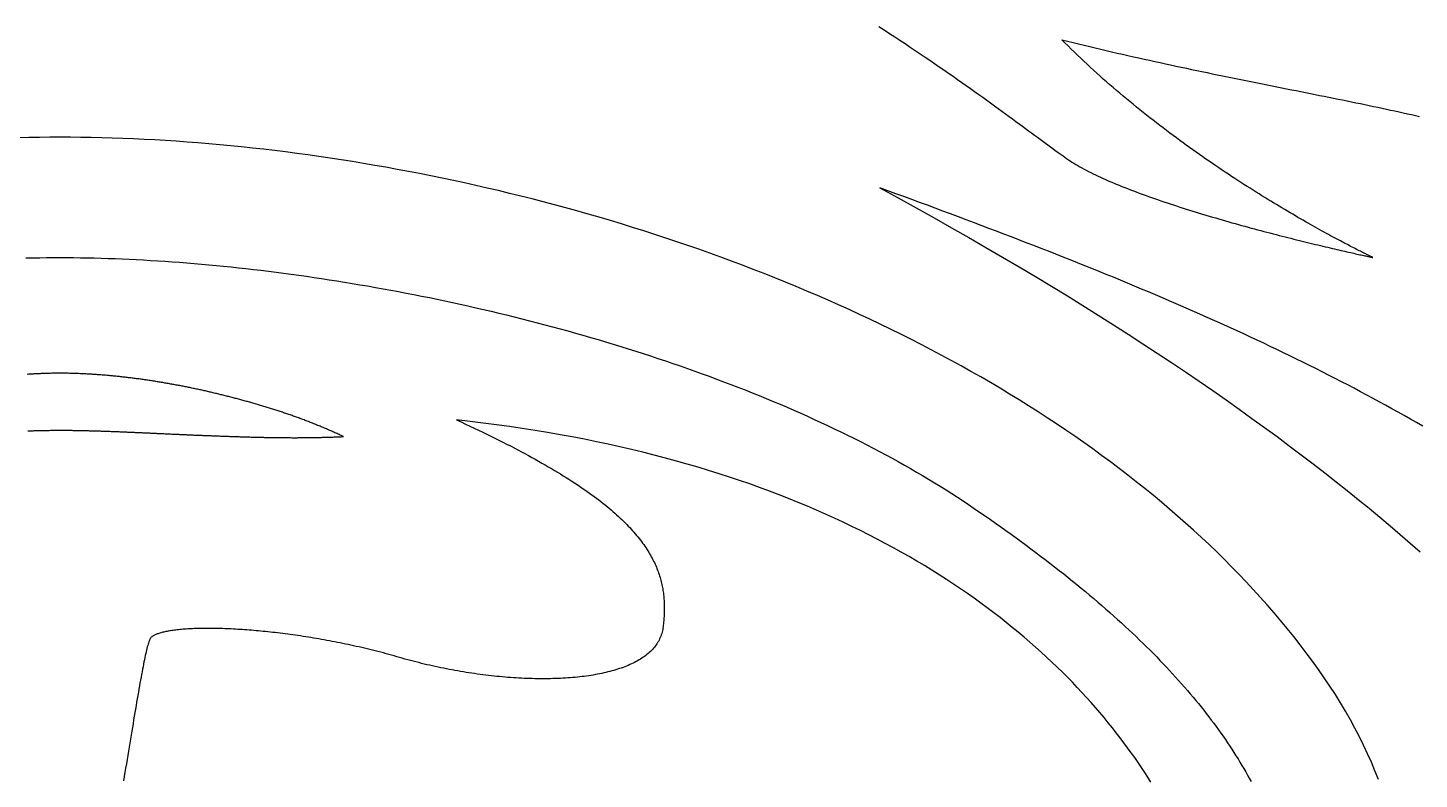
# Model space of a CAD drawing. Extents: x 5 to 105, y 2 to 136.
# Drawn here: x 54.73 to 66.78, y 60.3 to 66.81 of the extents above; entities that cross this region are included whole.
import ezdxf

# ---------------------------------------------------------------- set-up
doc = ezdxf.new("R2010")
doc.units = 0
doc.layers.get('0').update_dxf_attribs({"linetype": 'CONTINUOUS'})

msp = doc.modelspace()

# ---------------------------------------------------------------- linework, layer by layer
at = {"color": 7}
for points in [[(55.0071, 65.8609), (55.0071, 65.8609)], [(55.0071, 63.8182), (55.0071, 63.8182)]]:
    msp.add_lwpolyline(points, close=True, dxfattribs=at)
for points in [[(62.0987, 66.8193, 0), (62.1451, 66.7893, 0), (62.191, 66.7595, 0), (62.2364, 66.7298, 0), (62.2813, 66.7002, 0), (62.3257, 66.6708, 0), (62.3696, 66.6416, 0), (62.413, 66.6126, 0), (62.4558, 66.5837, 0), (62.4982, 66.5551, 0), (62.54, 66.5267, 0), (62.5813, 66.4985, 0), (62.622, 66.4705, 0), (62.6622, 66.4428, 0), (62.7018, 66.4153, 0), (62.7409, 66.3881, 0), (62.7794, 66.3612, 0), (62.8174, 66.3346, 0), (62.8547, 66.3083, 0), (62.8915, 66.2823, 0), (62.9277, 66.2566, 0), (62.9633, 66.2312, 0), (62.9983, 66.2062, 0), (63.0327, 66.1815, 0), (63.0665, 66.1572, 0), (63.0996, 66.1333, 0), (63.1321, 66.1097, 0), (63.164, 66.0866, 0), (63.1953, 66.0638, 0), (63.2259, 66.0415, 0), (63.2559, 66.0196, 0), (63.2852, 65.9981, 0), (63.3139, 65.9771, 0), (63.3418, 65.9565, 0), (63.3692, 65.9364, 0), (63.3958, 65.9168, 0), (63.4217, 65.8977, 0), (63.447, 65.879, 0), (63.4716, 65.8609, 0), (63.4954, 65.8433, 0), (63.5186, 65.8263, 0), (63.541, 65.8097, 0), (63.5627, 65.7938, 0), (63.5837, 65.7783, 0), (63.604, 65.7635, 0), (63.6235, 65.7493, 0), (63.6423, 65.7356, 0), (63.6603, 65.7225, 0), (63.6775, 65.7101, 0), (63.6941, 65.6983, 0), (63.7098, 65.6871, 0), (63.7247, 65.6766, 0)], [(66.3774, 64.8198, 0), (66.3771, 64.8199, 0), (66.3762, 64.8203, 0), (66.3748, 64.821, 0), (66.3728, 64.822, 0), (66.3702, 64.8232, 0), (66.3671, 64.8247, 0), (66.3635, 64.8264, 0), (66.3593, 64.8285, 0), (66.3545, 64.8307, 0), (66.3493, 64.8333, 0), (66.3435, 64.8361, 0), (66.3372, 64.8392, 0), (66.3304, 64.8425, 0), (66.3231, 64.8461, 0), (66.3152, 64.85, 0), (66.3069, 64.8541, 0), (66.2981, 64.8585, 0), (66.2889, 64.8631, 0), (66.2791, 64.868, 0), (66.2689, 64.8731, 0), (66.2582, 64.8785, 0), (66.247, 64.8842, 0), (66.2354, 64.8901, 0), (66.2234, 64.8963, 0), (66.2109, 64.9027, 0), (66.198, 64.9093, 0), (66.1846, 64.9162, 0), (66.1708, 64.9234, 0), (66.1566, 64.9308, 0), (66.142, 64.9384, 0), (66.127, 64.9463, 0), (66.1116, 64.9545, 0), (66.0958, 64.9628, 0), (66.0796, 64.9715, 0), (66.063, 64.9803, 0), (66.0461, 64.9894, 0), (66.0287, 64.9988, 0), (66.011, 65.0083, 0), (65.993, 65.0182, 0), (65.9746, 65.0282, 0), (65.9558, 65.0385, 0), (65.9367, 65.049, 0), (65.9173, 65.0598, 0), (65.8975, 65.0708, 0), (65.8775, 65.082, 0), (65.8571, 65.0935, 0), (65.8363, 65.1052, 0), (65.8153, 65.1171, 0), (65.794, 65.1292, 0), (65.7724, 65.1416, 0), (65.7505, 65.1542, 0), (65.7283, 65.167, 0), (65.7058, 65.1801, 0), (65.6831, 65.1934, 0), (65.6601, 65.2069, 0), (65.6368, 65.2206, 0), (65.6133, 65.2345, 0), (65.5895, 65.2487, 0), (65.5655, 65.2631, 0), (65.5412, 65.2777, 0), (65.5168, 65.2925, 0), (65.4921, 65.3075, 0), (65.4671, 65.3228, 0), (65.442, 65.3382, 0), (65.4166, 65.3539, 0), (65.3911, 65.3698, 0), (65.3654, 65.3859, 0), (65.3394, 65.4022, 0), (65.3133, 65.4187, 0), (65.287, 65.4354, 0), (65.2606, 65.4524, 0), (65.2339, 65.4695, 0), (65.2071, 65.4869, 0), (65.1802, 65.5044, 0), (65.1531, 65.5222, 0), (65.1258, 65.5402, 0), (65.0985, 65.5583, 0), (65.071, 65.5767, 0), (65.0433, 65.5953, 0), (65.0156, 65.6141, 0), (64.9877, 65.633, 0), (64.9597, 65.6522, 0), (64.9316, 65.6716, 0), (64.9035, 65.6911, 0), (64.8752, 65.7109, 0), (64.8468, 65.7308, 0), (64.8184, 65.751, 0), (64.7899, 65.7713, 0), (64.7613, 65.7918, 0), (64.7327, 65.8126, 0), (64.704, 65.8335, 0), (64.6753, 65.8546, 0), (64.6465, 65.8759, 0), (64.6177, 65.8973, 0), (64.5888, 65.919, 0), (64.56, 65.9408, 0), (64.5311, 65.9629, 0), (64.5022, 65.9851, 0), (64.4732, 66.0075, 0), (64.4443, 66.03, 0), (64.4154, 66.0528, 0), (64.3865, 66.0757, 0), (64.3576, 66.0988, 0), (64.3287, 66.1221, 0), (64.2999, 66.1456, 0), (64.271, 66.1693, 0), (64.2423, 66.1931, 0), (64.2135, 66.2171, 0), (64.1848, 66.2412, 0), (64.1562, 66.2656, 0), (64.1276, 66.2901, 0), (64.0991, 66.3148, 0), (64.0707, 66.3396, 0), (64.0424, 66.3646, 0), (64.0141, 66.3898, 0), (63.9859, 66.4152, 0), (63.9578, 66.4407, 0), (63.9299, 66.4664, 0), (63.902, 66.4922, 0), (63.8742, 66.5182, 0), (63.8466, 66.5444, 0), (63.8191, 66.5707, 0), (63.7917, 66.5972, 0), (63.7645, 66.6239, 0), (63.7374, 66.6507, 0), (63.7104, 66.6777, 0), (63.6836, 66.7048, 0)], [(63.6836, 66.7048, 0), (63.732, 66.6927, 0), (63.7803, 66.6808, 0), (63.8285, 66.6689, 0), (63.8765, 66.6573, 0), (63.9244, 66.6457, 0), (63.9722, 66.6343, 0), (64.0198, 66.623, 0), (64.0673, 66.6118, 0), (64.1146, 66.6008, 0), (64.1618, 66.5898, 0), (64.2089, 66.579, 0), (64.2558, 66.5683, 0), (64.3026, 66.5577, 0), (64.3492, 66.5472, 0), (64.3957, 66.5368, 0), (64.442, 66.5265, 0), (64.4882, 66.5164, 0), (64.5343, 66.5063, 0), (64.5801, 66.4963, 0), (64.6258, 66.4864, 0), (64.6714, 66.4766, 0), (64.7168, 66.4669, 0), (64.762, 66.4573, 0), (64.8071, 66.4478, 0), (64.852, 66.4384, 0), (64.8967, 66.429, 0), (64.9413, 66.4197, 0), (64.9857, 66.4105, 0), (65.0299, 66.4014, 0), (65.074, 66.3923, 0), (65.1179, 66.3834, 0), (65.1616, 66.3744, 0), (65.2051, 66.3656, 0), (65.2484, 66.3568, 0), (65.2916, 66.3481, 0), (65.3346, 66.3394, 0), (65.3774, 66.3308, 0), (65.42, 66.3223, 0), (65.4624, 66.3138, 0), (65.5046, 66.3053, 0), (65.5467, 66.2969, 0), (65.5885, 66.2886, 0), (65.6302, 66.2803, 0), (65.6717, 66.272, 0), (65.7129, 66.2638, 0), (65.754, 66.2556, 0), (65.7949, 66.2475, 0), (65.8355, 66.2393, 0), (65.876, 66.2312, 0), (65.9162, 66.2232, 0), (65.9563, 66.2152, 0), (65.9961, 66.2071, 0), (66.0358, 66.1992, 0), (66.0752, 66.1912, 0), (66.1144, 66.1832, 0), (66.1534, 66.1753, 0), (66.1921, 66.1674, 0), (66.2307, 66.1595, 0), (66.269, 66.1516, 0), (66.3071, 66.1437, 0), (66.345, 66.1358, 0), (66.3827, 66.1279, 0), (66.4201, 66.12, 0), (66.4574, 66.1121, 0), (66.4943, 66.1042, 0), (66.5311, 66.0963, 0), (66.5676, 66.0884, 0), (66.6039, 66.0804, 0), (66.6399, 66.0725, 0), (66.6757, 66.0645, 0), (66.7113, 66.0566, 0), (66.7466, 66.0486, 0), (66.7817, 66.0405, 0)], [(55.0071, 65.8609, 0), (54.9175, 65.8606, 0), (54.8275, 65.8598, 0), (54.7371, 65.8583, 0), (54.6463, 65.8563, 0)], [(65.9057, 61.2547, 0), (65.8537, 61.3263, 0), (65.8007, 61.3974, 0), (65.7467, 61.4679, 0), (65.6917, 61.5379, 0), (65.6357, 61.6073, 0), (65.5787, 61.6761, 0), (65.5208, 61.7444, 0), (65.462, 61.8122, 0), (65.4022, 61.8794, 0), (65.3415, 61.946, 0), (65.2798, 62.0121, 0), (65.2173, 62.0777, 0), (65.1539, 62.1427, 0), (65.0896, 62.2071, 0), (65.0245, 62.271, 0), (64.9585, 62.3343, 0), (64.8916, 62.3971, 0), (64.824, 62.4593, 0), (64.7555, 62.5209, 0), (64.6862, 62.5821, 0), (64.6161, 62.6426, 0), (64.5452, 62.7026, 0), (64.4735, 62.762, 0), (64.4011, 62.8209, 0), (64.3279, 62.8792, 0), (64.254, 62.937, 0), (64.1794, 62.9942, 0), (64.1041, 63.0509, 0), (64.028, 63.107, 0), (63.9513, 63.1625, 0), (63.8738, 63.2175, 0), (63.7957, 63.2719, 0), (63.717, 63.3258, 0), (63.6376, 63.3791, 0), (63.5575, 63.4318, 0), (63.4768, 63.484, 0), (63.3956, 63.5356, 0), (63.3137, 63.5867, 0), (63.2312, 63.6372, 0), (63.1482, 63.6872, 0), (63.0645, 63.7366, 0), (62.9804, 63.7854, 0), (62.8956, 63.8336, 0), (62.8104, 63.8813, 0), (62.7246, 63.9285, 0), (62.6383, 63.9751, 0), (62.5516, 64.0211, 0), (62.4643, 64.0665, 0), (62.3765, 64.1114, 0), (62.2883, 64.1558, 0), (62.1997, 64.1995, 0), (62.1106, 64.2428, 0), (62.021, 64.2854, 0), (61.9311, 64.3275, 0), (61.8407, 64.369, 0), (61.75, 64.4099, 0), (61.6588, 64.4503, 0), (61.5673, 64.4902, 0), (61.4755, 64.5294, 0), (61.3832, 64.5681, 0), (61.2907, 64.6062, 0), (61.1978, 64.6438, 0), (61.1046, 64.6808, 0), (61.0111, 64.7172, 0), (60.9173, 64.7531, 0), (60.8232, 64.7884, 0), (60.7289, 64.8231, 0), (60.6342, 64.8573, 0), (60.5394, 64.8909, 0), (60.4443, 64.9239, 0), (60.349, 64.9564, 0), (60.2535, 64.9883, 0), (60.1577, 65.0196, 0), (60.0618, 65.0504, 0), (59.9657, 65.0806, 0), (59.8695, 65.1102, 0), (59.773, 65.1392, 0), (59.6765, 65.1677, 0), (59.5798, 65.1956, 0), (59.483, 65.223, 0), (59.386, 65.2497, 0), (59.289, 65.2759, 0), (59.1919, 65.3016, 0), (59.0947, 65.3266, 0), (58.9975, 65.3511, 0), (58.9002, 65.375, 0), (58.8028, 65.3984, 0), (58.7055, 65.4212, 0), (58.6081, 65.4434, 0), (58.5107, 65.465, 0), (58.4133, 65.4861, 0), (58.3159, 65.5066, 0), (58.2186, 65.5265, 0), (58.1213, 65.5458, 0), (58.024, 65.5646, 0), (57.9268, 65.5828, 0), (57.8297, 65.6004, 0), (57.7327, 65.6174, 0), (57.6357, 65.6339, 0), (57.5389, 65.6498, 0), (57.4422, 65.6651, 0), (57.3456, 65.6799, 0), (57.2492, 65.694, 0), (57.1529, 65.7076, 0), (57.0568, 65.7207, 0), (56.9608, 65.7331, 0), (56.8651, 65.745, 0), (56.7695, 65.7563, 0), (56.6742, 65.767, 0), (56.579, 65.7771, 0), (56.4841, 65.7867, 0), (56.3895, 65.7957, 0), (56.2951, 65.8041, 0), (56.201, 65.8119, 0), (56.1072, 65.8191, 0), (56.0136, 65.8258, 0), (55.9204, 65.8319, 0), (55.8274, 65.8374, 0), (55.7348, 65.8423, 0), (55.6426, 65.8467, 0), (55.5506, 65.8505, 0), (55.4591, 65.8537, 0), (55.3679, 65.8563, 0), (55.2771, 65.8583, 0), (55.1867, 65.8598, 0), (55.0967, 65.8606, 0), (55.0071, 65.8609, 0)], [(63.7248, 65.6766, 0), (63.7396, 65.6664, 0), (63.7549, 65.6562, 0), (63.7708, 65.646, 0), (63.7872, 65.6358, 0), (63.804, 65.6256, 0), (63.8213, 65.6155, 0), (63.8391, 65.6053, 0), (63.8574, 65.5952, 0), (63.8761, 65.585, 0), (63.8952, 65.5749, 0), (63.9147, 65.5648, 0), (63.9347, 65.5547, 0), (63.9551, 65.5446, 0), (63.9759, 65.5346, 0), (63.997, 65.5245, 0), (64.0186, 65.5145, 0), (64.0405, 65.5045, 0), (64.0627, 65.4946, 0), (64.0853, 65.4846, 0), (64.1083, 65.4747, 0), (64.1315, 65.4648, 0), (64.1551, 65.4549, 0), (64.179, 65.4451, 0), (64.2032, 65.4353, 0), (64.2277, 65.4255, 0), (64.2524, 65.4158, 0), (64.2774, 65.4061, 0), (64.3027, 65.3964, 0), (64.3282, 65.3868, 0), (64.3539, 65.3772, 0), (64.3799, 65.3676, 0), (64.406, 65.3581, 0), (64.4324, 65.3487, 0), (64.459, 65.3392, 0), (64.4858, 65.3299, 0), (64.5127, 65.3205, 0), (64.5398, 65.3112, 0), (64.567, 65.302, 0), (64.5944, 65.2928, 0), (64.622, 65.2836, 0), (64.6496, 65.2745, 0), (64.6774, 65.2655, 0), (64.7052, 65.2565, 0), (64.7332, 65.2476, 0), (64.7612, 65.2387, 0), (64.7893, 65.2299, 0), (64.8175, 65.2211, 0), (64.8457, 65.2124, 0), (64.874, 65.2038, 0), (64.9023, 65.1952, 0), (64.9306, 65.1867, 0), (64.959, 65.1783, 0), (64.9873, 65.1699, 0), (65.0156, 65.1616, 0), (65.0439, 65.1533, 0), (65.0722, 65.1452, 0), (65.1005, 65.1371, 0), (65.1287, 65.129, 0), (65.1568, 65.1211, 0), (65.1849, 65.1132, 0), (65.2128, 65.1054, 0), (65.2407, 65.0977, 0), (65.2685, 65.09, 0), (65.2962, 65.0825, 0), (65.3238, 65.075, 0), (65.3512, 65.0676, 0), (65.3785, 65.0602, 0), (65.4057, 65.053, 0), (65.4327, 65.0459, 0), (65.4595, 65.0388, 0), (65.4861, 65.0318, 0), (65.5126, 65.0249, 0), (65.5388, 65.0181, 0), (65.5648, 65.0114, 0), (65.5906, 65.0048, 0), (65.6162, 64.9983, 0), (65.6416, 64.9919, 0), (65.6667, 64.9856, 0), (65.6915, 64.9793, 0), (65.716, 64.9732, 0), (65.7403, 64.9672, 0), (65.7643, 64.9612, 0), (65.788, 64.9554, 0), (65.8113, 64.9497, 0), (65.8344, 64.9441, 0), (65.8571, 64.9386, 0), (65.8795, 64.9332, 0), (65.9015, 64.9279, 0), (65.9231, 64.9227, 0), (65.9444, 64.9177, 0), (65.9653, 64.9127, 0), (65.9858, 64.9079, 0), (66.0059, 64.9031, 0), (66.0256, 64.8985, 0), (66.0449, 64.894, 0), (66.0637, 64.8897, 0), (66.0821, 64.8854, 0), (66.1001, 64.8813, 0), (66.1175, 64.8773, 0), (66.1345, 64.8734, 0), (66.151, 64.8696, 0), (66.1671, 64.866, 0), (66.1826, 64.8625, 0), (66.1976, 64.8591, 0), (66.2121, 64.8559, 0), (66.226, 64.8528, 0), (66.2394, 64.8498, 0), (66.2522, 64.8469, 0), (66.2645, 64.8442, 0), (66.2762, 64.8416, 0), (66.2873, 64.8392, 0), (66.2979, 64.8369, 0), (66.3078, 64.8347, 0), (66.3171, 64.8327, 0), (66.3257, 64.8308, 0), (66.3338, 64.8291, 0), (66.3412, 64.8275, 0), (66.3479, 64.8261, 0), (66.354, 64.8248, 0), (66.3594, 64.8236, 0), (66.3641, 64.8226, 0), (66.3681, 64.8218, 0), (66.3714, 64.8211, 0), (66.374, 64.8205, 0), (66.3759, 64.8201, 0), (66.377, 64.8199, 0), (66.3774, 64.8198, 0)], [(66.8097, 63.3594, 0), (66.7562, 63.3901, 0), (66.7027, 63.4206, 0), (66.649, 63.4509, 0), (66.5952, 63.4811, 0), (66.5412, 63.5111, 0), (66.4871, 63.5408, 0), (66.4329, 63.5705, 0), (66.3786, 63.5999, 0), (66.3241, 63.6292, 0), (66.2694, 63.6583, 0), (66.2147, 63.6873, 0), (66.1597, 63.7161, 0), (66.1047, 63.7447, 0), (66.0494, 63.7732, 0), (65.9941, 63.8015, 0), (65.9385, 63.8297, 0), (65.8828, 63.8577, 0), (65.827, 63.8856, 0), (65.771, 63.9134, 0), (65.7148, 63.9411, 0), (65.6585, 63.9686, 0), (65.602, 63.9959, 0), (65.5453, 64.0232, 0), (65.4885, 64.0503, 0), (65.4315, 64.0773, 0), (65.3743, 64.1042, 0), (65.3169, 64.131, 0), (65.2594, 64.1577, 0), (65.2017, 64.1843, 0), (65.1438, 64.2107, 0), (65.0857, 64.2371, 0), (65.0274, 64.2634, 0), (64.9689, 64.2896, 0), (64.9103, 64.3156, 0), (64.8514, 64.3416, 0), (64.7924, 64.3676, 0), (64.7331, 64.3934, 0), (64.6737, 64.4192, 0), (64.614, 64.4449, 0), (64.5542, 64.4705, 0), (64.4941, 64.496, 0), (64.4338, 64.5215, 0), (64.3734, 64.5469, 0), (64.3127, 64.5723, 0), (64.2518, 64.5976, 0), (64.1906, 64.6229, 0), (64.1293, 64.6481, 0), (64.0677, 64.6732, 0), (64.006, 64.6983, 0), (63.944, 64.7234, 0), (63.8817, 64.7485, 0), (63.8192, 64.7735, 0), (63.7566, 64.7984, 0), (63.6936, 64.8234, 0), (63.6305, 64.8483, 0), (63.5671, 64.8732, 0), (63.5034, 64.8981, 0), (63.4395, 64.923, 0), (63.3754, 64.9478, 0), (63.311, 64.9727, 0), (63.2464, 64.9975, 0), (63.1815, 65.0224, 0), (63.1164, 65.0472, 0), (63.051, 65.0721, 0), (62.9854, 65.0969, 0), (62.9195, 65.1218, 0), (62.8533, 65.1467, 0), (62.7869, 65.1716, 0), (62.7202, 65.1965, 0), (62.6533, 65.2214, 0), (62.5861, 65.2464, 0), (62.5186, 65.2714, 0), (62.4508, 65.2964, 0), (62.3828, 65.3215, 0), (62.3145, 65.3466, 0), (62.2459, 65.3717, 0), (62.177, 65.3969, 0), (62.1078, 65.4221, 0)], [(62.1078, 65.4221, 0), (62.2662, 65.3357, 0), (62.4224, 65.2495, 0), (62.5764, 65.1635, 0), (62.7282, 65.0779, 0), (62.8778, 64.9926, 0), (63.0253, 64.9075, 0), (63.1707, 64.8228, 0), (63.3139, 64.7383, 0), (63.455, 64.6541, 0), (63.5941, 64.5703, 0), (63.731, 64.4867, 0), (63.8659, 64.4034, 0), (63.9988, 64.3204, 0), (64.1296, 64.2377, 0), (64.2585, 64.1553, 0), (64.3853, 64.0732, 0), (64.5102, 63.9914, 0), (64.633, 63.91, 0), (64.754, 63.8288, 0), (64.873, 63.7479, 0), (64.99, 63.6673, 0), (65.1052, 63.5871, 0), (65.2185, 63.5071, 0), (65.3299, 63.4275, 0), (65.4394, 63.3482, 0), (65.5471, 63.2692, 0), (65.653, 63.1905, 0), (65.7571, 63.1121, 0), (65.8593, 63.034, 0), (65.9598, 62.9563, 0), (66.0585, 62.8789, 0), (66.1555, 62.8018, 0), (66.2507, 62.725, 0), (66.3442, 62.6485, 0), (66.436, 62.5724, 0), (66.5261, 62.4966, 0), (66.6145, 62.4211, 0), (66.7012, 62.346, 0), (66.7864, 62.2712, 0)], [(54.7117, 64.8154, 0), (54.7714, 64.8167, 0), (54.8309, 64.8177, 0), (54.89, 64.8184, 0), (54.9488, 64.8188, 0), (55.0072, 64.819, 0)], [(55.0072, 64.819, 0), (55.0657, 64.8188, 0), (55.1245, 64.8184, 0), (55.1836, 64.8177, 0), (55.243, 64.8167, 0), (55.3027, 64.8154, 0), (55.3628, 64.8139, 0), (55.4231, 64.812, 0), (55.4838, 64.8099, 0), (55.5447, 64.8075, 0), (55.6059, 64.8048, 0), (55.6673, 64.8018, 0), (55.729, 64.7986, 0), (55.791, 64.795, 0), (55.8533, 64.7912, 0), (55.9157, 64.7871, 0), (55.9785, 64.7828, 0), (56.0414, 64.7781, 0), (56.1046, 64.7732, 0), (56.168, 64.768, 0), (56.2316, 64.7625, 0), (56.2954, 64.7568, 0), (56.3594, 64.7507, 0), (56.4236, 64.7444, 0), (56.488, 64.7379, 0), (56.5525, 64.731, 0), (56.6172, 64.7239, 0), (56.6821, 64.7165, 0), (56.7472, 64.7088, 0), (56.8124, 64.7009, 0), (56.8778, 64.6926, 0), (56.9433, 64.6842, 0), (57.0089, 64.6754, 0), (57.0746, 64.6664, 0), (57.1405, 64.6571, 0), (57.2065, 64.6475, 0), (57.2726, 64.6377, 0), (57.3388, 64.6276, 0), (57.405, 64.6172, 0), (57.4714, 64.6066, 0), (57.5379, 64.5957, 0), (57.6044, 64.5845, 0), (57.671, 64.5731, 0), (57.7376, 64.5614, 0), (57.8043, 64.5494, 0), (57.8711, 64.5372, 0), (57.9378, 64.5247, 0), (58.0047, 64.5119, 0), (58.0715, 64.4989, 0), (58.1384, 64.4856, 0), (58.2053, 64.4721, 0), (58.2722, 64.4582, 0), (58.339, 64.4442, 0), (58.4059, 64.4299, 0), (58.4728, 64.4153, 0), (58.5397, 64.4004, 0), (58.6065, 64.3853, 0), (58.6733, 64.3699, 0), (58.74, 64.3543, 0), (58.8068, 64.3384, 0), (58.8734, 64.3223, 0), (58.94, 64.3059, 0), (59.0065, 64.2892, 0), (59.073, 64.2723, 0), (59.1394, 64.2552, 0), (59.2057, 64.2378, 0), (59.2719, 64.2201, 0), (59.338, 64.2022, 0), (59.404, 64.184, 0), (59.4699, 64.1656, 0), (59.5357, 64.1469, 0), (59.6014, 64.1279, 0), (59.6669, 64.1087, 0), (59.7323, 64.0893, 0), (59.7975, 64.0696, 0), (59.8626, 64.0497, 0), (59.9275, 64.0295, 0), (59.9923, 64.0091, 0), (60.0569, 63.9884, 0), (60.1213, 63.9674, 0), (60.1856, 63.9463, 0), (60.2496, 63.9248, 0), (60.3135, 63.9031, 0), (60.3771, 63.8812, 0), (60.4405, 63.8591, 0), (60.5038, 63.8367, 0), (60.5668, 63.814, 0), (60.6295, 63.7911, 0), (60.6921, 63.7679, 0), (60.7543, 63.7446, 0), (60.8164, 63.7209, 0), (60.8782, 63.6971, 0), (60.9397, 63.6729, 0), (61.0009, 63.6486, 0), (61.0619, 63.624, 0), (61.1226, 63.5992, 0), (61.183, 63.5741, 0), (61.2431, 63.5488, 0), (61.3029, 63.5232, 0), (61.3624, 63.4974, 0), (61.4216, 63.4714, 0), (61.4805, 63.4451, 0), (61.539, 63.4186, 0), (61.5972, 63.3919, 0), (61.655, 63.3649, 0), (61.7125, 63.3377, 0), (61.7697, 63.3102, 0), (61.8265, 63.2826, 0), (61.8829, 63.2546, 0), (61.939, 63.2265, 0), (61.9946, 63.1981, 0), (62.0499, 63.1695, 0), (62.1048, 63.1406, 0), (62.1593, 63.1116, 0), (62.2133, 63.0822, 0), (62.267, 63.0527, 0), (62.3202, 63.0229, 0), (62.373, 62.9929, 0), (62.4254, 62.9627, 0), (62.4774, 62.9322, 0), (62.5289, 62.9016, 0), (62.5799, 62.8706, 0), (62.6305, 62.8395, 0), (62.6806, 62.8081, 0), (62.7302, 62.7765, 0), (62.7794, 62.7447, 0), (62.828, 62.7127, 0), (62.8762, 62.6804, 0)], [(55.0071, 63.8182, 0), (54.9969, 63.8181, 0), (54.9867, 63.818, 0), (54.9764, 63.8179, 0), (54.9663, 63.8177, 0), (54.9561, 63.8176, 0), (54.9459, 63.8174, 0), (54.9357, 63.8172, 0), (54.9255, 63.8169, 0), (54.9154, 63.8167, 0), (54.9052, 63.8164, 0), (54.895, 63.8161, 0), (54.8849, 63.8158, 0), (54.8747, 63.8155, 0), (54.8646, 63.8152, 0), (54.8545, 63.8148, 0), (54.8443, 63.8144, 0), (54.8342, 63.814, 0), (54.8241, 63.8136, 0), (54.814, 63.8131, 0), (54.8039, 63.8126, 0), (54.7938, 63.8121, 0), (54.7837, 63.8116, 0), (54.7736, 63.8111, 0), (54.7635, 63.8106, 0), (54.7534, 63.81, 0), (54.7433, 63.8094, 0), (54.7333, 63.8088, 0), (54.7232, 63.8082, 0)], [(56.2656, 63.6644, 0), (56.2559, 63.6666, 0), (56.2462, 63.6687, 0), (56.2366, 63.6708, 0), (56.2269, 63.6729, 0), (56.2172, 63.6749, 0), (56.2075, 63.677, 0), (56.1978, 63.6791, 0), (56.1881, 63.6811, 0), (56.1785, 63.6831, 0), (56.1688, 63.6851, 0), (56.1591, 63.6871, 0), (56.1494, 63.6891, 0), (56.1397, 63.6911, 0), (56.13, 63.6931, 0), (56.1202, 63.6951, 0), (56.1105, 63.697, 0), (56.1008, 63.6989, 0), (56.0911, 63.7009, 0), (56.0814, 63.7028, 0), (56.0717, 63.7047, 0), (56.0619, 63.7065, 0), (56.0522, 63.7084, 0), (56.0425, 63.7103, 0), (56.0327, 63.7121, 0), (56.023, 63.7139, 0), (56.0132, 63.7158, 0), (56.0035, 63.7176, 0), (55.9937, 63.7194, 0), (55.984, 63.7211, 0), (55.9742, 63.7229, 0), (55.9644, 63.7247, 0), (55.9547, 63.7264, 0), (55.9449, 63.7281, 0), (55.9351, 63.7298, 0), (55.9254, 63.7315, 0), (55.9156, 63.7332, 0), (55.9058, 63.7349, 0), (55.896, 63.7366, 0), (55.8862, 63.7382, 0), (55.8764, 63.7398, 0), (55.8666, 63.7414, 0), (55.8568, 63.743, 0), (55.847, 63.7446, 0), (55.8372, 63.7462, 0), (55.8274, 63.7478, 0), (55.8176, 63.7493, 0), (55.8077, 63.7508, 0), (55.7979, 63.7523, 0), (55.7881, 63.7538, 0), (55.7782, 63.7553, 0), (55.7684, 63.7568, 0), (55.7586, 63.7582, 0), (55.7487, 63.7597, 0), (55.7389, 63.7611, 0), (55.729, 63.7625, 0), (55.7191, 63.7639, 0), (55.7093, 63.7653, 0), (55.6994, 63.7666, 0), (55.6895, 63.768, 0), (55.6797, 63.7693, 0), (55.6698, 63.7706, 0), (55.6599, 63.7719, 0), (55.65, 63.7732, 0), (55.6401, 63.7745, 0), (55.6302, 63.7757, 0), (55.6203, 63.7769, 0), (55.6104, 63.7782, 0), (55.6005, 63.7794, 0), (55.5906, 63.7805, 0), (55.5807, 63.7817, 0), (55.5707, 63.7829, 0), (55.5608, 63.784, 0), (55.5509, 63.7851, 0), (55.5409, 63.7862, 0), (55.531, 63.7873, 0), (55.5211, 63.7884, 0), (55.5111, 63.7894, 0), (55.5011, 63.7904, 0), (55.4912, 63.7914, 0), (55.4812, 63.7924, 0), (55.4712, 63.7934, 0), (55.4613, 63.7944, 0), (55.4513, 63.7953, 0), (55.4413, 63.7963, 0), (55.4313, 63.7972, 0), (55.4213, 63.7981, 0), (55.4113, 63.7989, 0), (55.4013, 63.7998, 0), (55.3913, 63.8006, 0), (55.3813, 63.8014, 0), (55.3713, 63.8022, 0), (55.3612, 63.803, 0), (55.3512, 63.8038, 0), (55.3412, 63.8045, 0), (55.3311, 63.8052, 0), (55.3211, 63.806, 0), (55.3111, 63.8066, 0), (55.301, 63.8073, 0), (55.2909, 63.808, 0), (55.2809, 63.8086, 0), (55.2708, 63.8092, 0), (55.2607, 63.8098, 0), (55.2506, 63.8104, 0), (55.2406, 63.8109, 0), (55.2305, 63.8115, 0), (55.2204, 63.812, 0), (55.2103, 63.8125, 0), (55.2002, 63.813, 0), (55.1901, 63.8134, 0), (55.1799, 63.8139, 0), (55.1698, 63.8143, 0), (55.1597, 63.8147, 0), (55.1495, 63.815, 0), (55.1394, 63.8154, 0), (55.1293, 63.8157, 0), (55.1191, 63.8161, 0), (55.109, 63.8164, 0), (55.0988, 63.8166, 0), (55.0886, 63.8169, 0), (55.0784, 63.8171, 0), (55.0683, 63.8173, 0), (55.0581, 63.8175, 0), (55.0479, 63.8177, 0), (55.0377, 63.8179, 0), (55.0275, 63.818, 0), (55.0173, 63.8181, 0), (55.0071, 63.8182, 0)], [(57.4609, 63.2698, 0), (57.4518, 63.274, 0), (57.4427, 63.2783, 0), (57.4336, 63.2825, 0), (57.4245, 63.2867, 0), (57.4154, 63.2909, 0), (57.4062, 63.2951, 0), (57.3971, 63.2992, 0), (57.388, 63.3033, 0), (57.3788, 63.3074, 0), (57.3697, 63.3114, 0), (57.3605, 63.3155, 0), (57.3513, 63.3195, 0), (57.3421, 63.3235, 0), (57.333, 63.3275, 0), (57.3238, 63.3314, 0), (57.3146, 63.3354, 0), (57.3054, 63.3393, 0), (57.2962, 63.3432, 0), (57.287, 63.3471, 0), (57.2778, 63.3509, 0), (57.2686, 63.3547, 0), (57.2593, 63.3585, 0), (57.2501, 63.3623, 0), (57.2409, 63.3661, 0), (57.2316, 63.3698, 0), (57.2224, 63.3736, 0), (57.2131, 63.3773, 0), (57.2039, 63.381, 0), (57.1946, 63.3846, 0), (57.1853, 63.3883, 0), (57.176, 63.3919, 0), (57.1668, 63.3955, 0), (57.1575, 63.3991, 0), (57.1482, 63.4026, 0), (57.1389, 63.4062, 0), (57.1296, 63.4097, 0), (57.1203, 63.4132, 0), (57.111, 63.4167, 0), (57.1017, 63.4202, 0), (57.0923, 63.4236, 0), (57.083, 63.4271, 0), (57.0737, 63.4305, 0), (57.0643, 63.4339, 0), (57.055, 63.4373, 0), (57.0456, 63.4406, 0), (57.0363, 63.444, 0), (57.0269, 63.4473, 0), (57.0176, 63.4506, 0), (57.0082, 63.4539, 0), (56.9988, 63.4571, 0), (56.9895, 63.4604, 0), (56.9801, 63.4636, 0), (56.9707, 63.4668, 0), (56.9613, 63.47, 0), (56.9519, 63.4732, 0), (56.9425, 63.4764, 0), (56.9331, 63.4795, 0), (56.9237, 63.4827, 0), (56.9143, 63.4858, 0), (56.9049, 63.4889, 0), (56.8955, 63.492, 0), (56.886, 63.495, 0), (56.8766, 63.4981, 0), (56.8672, 63.5011, 0), (56.8577, 63.5041, 0), (56.8483, 63.5071, 0), (56.8388, 63.5101, 0), (56.8294, 63.5131, 0), (56.8199, 63.516, 0), (56.8105, 63.519, 0), (56.801, 63.5219, 0), (56.7915, 63.5248, 0), (56.7821, 63.5277, 0), (56.7726, 63.5306, 0), (56.7631, 63.5334, 0), (56.7536, 63.5363, 0), (56.7441, 63.5391, 0), (56.7347, 63.5419, 0), (56.7252, 63.5447, 0), (56.7157, 63.5475, 0), (56.7062, 63.5503, 0), (56.6966, 63.553, 0), (56.6871, 63.5558, 0), (56.6776, 63.5585, 0), (56.6681, 63.5612, 0), (56.6586, 63.5639, 0), (56.6491, 63.5666, 0), (56.6395, 63.5693, 0), (56.63, 63.572, 0), (56.6205, 63.5746, 0), (56.6109, 63.5773, 0), (56.6014, 63.5799, 0), (56.5918, 63.5825, 0), (56.5823, 63.5851, 0), (56.5727, 63.5877, 0), (56.5632, 63.5903, 0), (56.5536, 63.5928, 0), (56.5441, 63.5954, 0), (56.5345, 63.5979, 0), (56.5249, 63.6004, 0), (56.5154, 63.6029, 0), (56.5058, 63.6054, 0), (56.4962, 63.6079, 0), (56.4866, 63.6104, 0), (56.4771, 63.6129, 0), (56.4675, 63.6153, 0), (56.4579, 63.6178, 0), (56.4483, 63.6202, 0), (56.4387, 63.6226, 0), (56.4291, 63.625, 0), (56.4195, 63.6274, 0), (56.4099, 63.6298, 0), (56.4003, 63.6322, 0), (56.3907, 63.6346, 0), (56.3811, 63.6369, 0), (56.3715, 63.6393, 0), (56.3619, 63.6416, 0), (56.3522, 63.6439, 0), (56.3426, 63.6463, 0), (56.333, 63.6486, 0), (56.3234, 63.6509, 0), (56.3137, 63.6531, 0), (56.3041, 63.6554, 0), (56.2945, 63.6577, 0), (56.2848, 63.66, 0), (56.2752, 63.6622, 0), (56.2656, 63.6644, 0)], [(64.4547, 60.2782, 0), (64.4283, 60.3203, 0), (64.401, 60.3625, 0), (64.373, 60.405, 0), (64.3443, 60.4476, 0), (64.3147, 60.4904, 0), (64.2844, 60.5333, 0), (64.2533, 60.5763, 0), (64.2214, 60.6195, 0), (64.1887, 60.6628, 0), (64.1551, 60.7062, 0), (64.1208, 60.7496, 0), (64.0857, 60.7931, 0), (64.0497, 60.8367, 0), (64.0129, 60.8804, 0), (63.9753, 60.9241, 0), (63.9368, 60.9678, 0), (63.8975, 61.0115, 0), (63.8573, 61.0552, 0), (63.8162, 61.0989, 0), (63.7743, 61.1426, 0), (63.7315, 61.1862, 0), (63.6879, 61.2298, 0), (63.6433, 61.2734, 0), (63.5979, 61.3169, 0), (63.5516, 61.3602, 0), (63.5043, 61.4035, 0), (63.4562, 61.4467, 0), (63.4071, 61.4898, 0), (63.3571, 61.5327, 0), (63.3062, 61.5755, 0), (63.2544, 61.6181, 0), (63.2016, 61.6606, 0), (63.1478, 61.7029, 0), (63.0932, 61.745, 0), (63.0375, 61.7869, 0), (62.9809, 61.8286, 0), (62.9233, 61.87, 0), (62.8648, 61.9112, 0), (62.8052, 61.9522, 0), (62.7447, 61.9929, 0), (62.6832, 62.0333, 0), (62.6207, 62.0734, 0), (62.5571, 62.1133, 0), (62.4926, 62.1528, 0), (62.427, 62.192, 0), (62.3605, 62.2308, 0), (62.2928, 62.2693, 0), (62.2242, 62.3075, 0), (62.1545, 62.3453, 0), (62.0837, 62.3827, 0), (62.0119, 62.4197, 0), (61.9391, 62.4563, 0), (61.8652, 62.4924, 0), (61.7901, 62.5282, 0), (61.7141, 62.5635, 0), (61.6369, 62.5983, 0), (61.5586, 62.6327, 0), (61.4793, 62.6666, 0), (61.3988, 62.7, 0), (61.3172, 62.7329, 0), (61.2345, 62.7653, 0), (61.1507, 62.7971, 0), (61.0658, 62.8285, 0), (60.9797, 62.8592, 0), (60.8925, 62.8894, 0), (60.8041, 62.9191, 0), (60.7146, 62.9481, 0), (60.6239, 62.9765, 0), (60.5321, 63.0043, 0), (60.4391, 63.0315, 0), (60.3449, 63.0581, 0), (60.2495, 63.084, 0), (60.153, 63.1093, 0), (60.0552, 63.1339, 0), (59.9562, 63.1578, 0), (59.8561, 63.181, 0), (59.7547, 63.2035, 0), (59.6521, 63.2252, 0), (59.5483, 63.2463, 0), (59.4432, 63.2666, 0), (59.3369, 63.2861, 0), (59.2294, 63.3049, 0), (59.1206, 63.3229, 0), (59.0105, 63.3401, 0), (58.8992, 63.3565, 0), (58.7867, 63.3721, 0), (58.6728, 63.3868, 0), (58.5577, 63.4007, 0), (58.4413, 63.4138, 0)], [(58.4413, 63.4138, 0), (58.4803, 63.3959, 0), (58.5188, 63.378, 0), (58.5568, 63.3603, 0), (58.5943, 63.3427, 0), (58.6312, 63.3251, 0), (58.6675, 63.3077, 0), (58.7034, 63.2904, 0), (58.7387, 63.2731, 0), (58.7735, 63.2559, 0), (58.8078, 63.2389, 0), (58.8415, 63.2219, 0), (58.8748, 63.205, 0), (58.9075, 63.1882, 0), (58.9398, 63.1715, 0), (58.9715, 63.1549, 0), (59.0027, 63.1383, 0), (59.0335, 63.1219, 0), (59.0637, 63.1055, 0), (59.0935, 63.0892, 0), (59.1228, 63.073, 0), (59.1516, 63.0569, 0), (59.18, 63.0408, 0), (59.2078, 63.0249, 0), (59.2352, 63.009, 0), (59.2622, 62.9932, 0), (59.2886, 62.9774, 0), (59.3147, 62.9618, 0), (59.3402, 62.9462, 0), (59.3653, 62.9307, 0), (59.39, 62.9153, 0), (59.4142, 62.8999, 0), (59.438, 62.8846, 0), (59.4614, 62.8694, 0), (59.4843, 62.8542, 0), (59.5068, 62.8392, 0), (59.5289, 62.8241, 0), (59.5505, 62.8092, 0), (59.5718, 62.7943, 0), (59.5926, 62.7795, 0), (59.613, 62.7647, 0), (59.633, 62.7501, 0), (59.6526, 62.7354, 0), (59.6718, 62.7209, 0), (59.6906, 62.7064, 0), (59.709, 62.6919, 0), (59.727, 62.6775, 0), (59.7447, 62.6632, 0), (59.7619, 62.6489, 0), (59.7788, 62.6347, 0), (59.7953, 62.6206, 0), (59.8115, 62.6065, 0), (59.8272, 62.5924, 0), (59.8427, 62.5784, 0), (59.8577, 62.5645, 0), (59.8724, 62.5506, 0), (59.8867, 62.5367, 0), (59.9007, 62.5229, 0), (59.9144, 62.5092, 0), (59.9277, 62.4955, 0), (59.9407, 62.4818, 0), (59.9533, 62.4682, 0), (59.9656, 62.4547, 0), (59.9776, 62.4411, 0), (59.9893, 62.4277, 0), (60.0006, 62.4142, 0), (60.0116, 62.4008, 0), (60.0223, 62.3875, 0), (60.0327, 62.3741, 0), (60.0428, 62.3609, 0), (60.0526, 62.3476, 0), (60.0621, 62.3344, 0), (60.0713, 62.3212, 0), (60.0802, 62.3081, 0), (60.0889, 62.295, 0), (60.0972, 62.2819, 0), (60.1053, 62.2689, 0), (60.1131, 62.2559, 0), (60.1206, 62.2429, 0), (60.1278, 62.2299, 0), (60.1348, 62.217, 0), (60.1415, 62.2041, 0), (60.148, 62.1913, 0), (60.1542, 62.1784, 0), (60.1601, 62.1656, 0), (60.1658, 62.1528, 0), (60.1713, 62.14, 0), (60.1765, 62.1273, 0), (60.1815, 62.1145, 0), (60.1863, 62.1018, 0), (60.1908, 62.0891, 0), (60.1951, 62.0765, 0), (60.1992, 62.0638, 0), (60.203, 62.0512, 0), (60.2067, 62.0386, 0), (60.2101, 62.0259, 0), (60.2134, 62.0133, 0), (60.2164, 62.0008, 0), (60.2192, 61.9882, 0), (60.2218, 61.9756, 0), (60.2243, 61.9631, 0), (60.2265, 61.9505, 0), (60.2286, 61.938, 0), (60.2304, 61.9255, 0), (60.2321, 61.913, 0), (60.2337, 61.9004, 0), (60.235, 61.8879, 0), (60.2362, 61.8754, 0), (60.2372, 61.8629, 0), (60.2381, 61.8504, 0), (60.2388, 61.8379, 0), (60.2393, 61.8254, 0), (60.2397, 61.8129, 0), (60.24, 61.8004, 0), (60.2401, 61.7879, 0), (60.24, 61.7754, 0), (60.2399, 61.7629, 0), (60.2396, 61.7504, 0), (60.2392, 61.7379, 0), (60.2386, 61.7253, 0), (60.2379, 61.7128, 0), (60.2372, 61.7002, 0), (60.2363, 61.6877, 0), (60.2353, 61.6751, 0), (60.2341, 61.6625, 0), (60.2329, 61.6499, 0), (60.2316, 61.6373, 0), (60.2302, 61.6247, 0)], [(54.7265, 63.3194, 0), (54.7359, 63.3197, 0), (54.7453, 63.3199, 0), (54.7547, 63.3202, 0), (54.7641, 63.3204, 0), (54.7735, 63.3207, 0), (54.7829, 63.3209, 0), (54.7923, 63.3211, 0), (54.8017, 63.3214, 0), (54.811, 63.3216, 0), (54.8204, 63.3218, 0), (54.8298, 63.322, 0), (54.8392, 63.3222, 0), (54.8485, 63.3224, 0), (54.8579, 63.3226, 0), (54.8673, 63.3228, 0), (54.8766, 63.323, 0), (54.886, 63.3231, 0), (54.8953, 63.3233, 0), (54.9046, 63.3234, 0), (54.914, 63.3236, 0), (54.9233, 63.3237, 0), (54.9326, 63.3239, 0), (54.9419, 63.324, 0), (54.9513, 63.3241, 0), (54.9606, 63.3242, 0), (54.9699, 63.3243, 0), (54.9792, 63.3244, 0), (54.9885, 63.3245, 0), (54.9978, 63.3246, 0), (55.0071, 63.3247, 0)], [(55.0071, 63.3247, 0), (55.0164, 63.3246, 0), (55.0257, 63.3246, 0), (55.035, 63.3245, 0), (55.0443, 63.3244, 0), (55.0536, 63.3243, 0), (55.0629, 63.3242, 0), (55.0722, 63.3241, 0), (55.0815, 63.324, 0), (55.0908, 63.3239, 0), (55.1002, 63.3238, 0), (55.1095, 63.3237, 0), (55.1189, 63.3235, 0), (55.1282, 63.3234, 0), (55.1375, 63.3232, 0), (55.1469, 63.3231, 0), (55.1563, 63.3229, 0), (55.1656, 63.3227, 0), (55.175, 63.3226, 0), (55.1843, 63.3224, 0), (55.1937, 63.3222, 0), (55.2031, 63.322, 0), (55.2125, 63.3218, 0), (55.2219, 63.3216, 0), (55.2313, 63.3213, 0), (55.2407, 63.3211, 0), (55.25, 63.3209, 0), (55.2594, 63.3206, 0), (55.2689, 63.3204, 0), (55.2783, 63.3201, 0), (55.2877, 63.3199, 0), (55.2971, 63.3196, 0), (55.3065, 63.3194, 0), (55.3159, 63.3191, 0), (55.3254, 63.3188, 0), (55.3348, 63.3185, 0), (55.3442, 63.3182, 0), (55.3537, 63.3179, 0), (55.3631, 63.3176, 0), (55.3726, 63.3173, 0), (55.382, 63.317, 0), (55.3915, 63.3167, 0), (55.4009, 63.3164, 0), (55.4104, 63.3161, 0), (55.4198, 63.3157, 0), (55.4293, 63.3154, 0), (55.4388, 63.3151, 0), (55.4483, 63.3147, 0), (55.4577, 63.3144, 0), (55.4672, 63.314, 0), (55.4767, 63.3137, 0), (55.4862, 63.3133, 0), (55.4957, 63.313, 0), (55.5052, 63.3126, 0), (55.5147, 63.3122, 0), (55.5242, 63.3119, 0), (55.5337, 63.3115, 0), (55.5432, 63.3111, 0), (55.5527, 63.3107, 0), (55.5622, 63.3103, 0), (55.5717, 63.3099, 0), (55.5812, 63.3095, 0), (55.5908, 63.3091, 0), (55.6003, 63.3088, 0), (55.6098, 63.3083, 0), (55.6193, 63.3079, 0), (55.6289, 63.3075, 0), (55.6384, 63.3071, 0), (55.6479, 63.3067, 0), (55.6575, 63.3063, 0), (55.667, 63.3059, 0), (55.6766, 63.3055, 0), (55.6861, 63.305, 0), (55.6957, 63.3046, 0), (55.7052, 63.3042, 0), (55.7148, 63.3038, 0), (55.7243, 63.3033, 0), (55.7339, 63.3029, 0), (55.7435, 63.3025, 0), (55.753, 63.302, 0), (55.7626, 63.3016, 0), (55.7722, 63.3012, 0), (55.7818, 63.3007, 0), (55.7913, 63.3003, 0), (55.8009, 63.2999, 0), (55.8105, 63.2994, 0), (55.8201, 63.299, 0), (55.8297, 63.2985, 0), (55.8392, 63.2981, 0), (55.8488, 63.2976, 0), (55.8584, 63.2972, 0), (55.868, 63.2968, 0), (55.8776, 63.2963, 0), (55.8872, 63.2959, 0), (55.8968, 63.2954, 0), (55.9064, 63.295, 0), (55.916, 63.2945, 0), (55.9256, 63.2941, 0), (55.9352, 63.2936, 0), (55.9448, 63.2932, 0), (55.9545, 63.2927, 0), (55.9641, 63.2923, 0), (55.9737, 63.2919, 0), (55.9833, 63.2914, 0), (55.9929, 63.291, 0), (56.0025, 63.2905, 0), (56.0122, 63.2901, 0), (56.0218, 63.2896, 0), (56.0314, 63.2892, 0), (56.041, 63.2888, 0), (56.0507, 63.2883, 0), (56.0603, 63.2879, 0), (56.0699, 63.2875, 0), (56.0796, 63.287, 0), (56.0892, 63.2866, 0), (56.0988, 63.2862, 0), (56.1085, 63.2857, 0), (56.1181, 63.2853, 0), (56.1277, 63.2849, 0), (56.1374, 63.2845, 0), (56.147, 63.284, 0), (56.1567, 63.2836, 0), (56.1663, 63.2832, 0), (56.176, 63.2828, 0), (56.1856, 63.2824, 0), (56.1953, 63.282, 0), (56.2049, 63.2816, 0), (56.2146, 63.2812, 0)], [(56.2146, 63.2812, 0), (56.2242, 63.2808, 0), (56.2339, 63.2804, 0), (56.2436, 63.2801, 0), (56.2533, 63.2797, 0), (56.263, 63.2793, 0), (56.2726, 63.279, 0), (56.2823, 63.2786, 0), (56.292, 63.2782, 0), (56.3017, 63.2779, 0), (56.3114, 63.2775, 0), (56.3211, 63.2771, 0), (56.3308, 63.2768, 0), (56.3405, 63.2764, 0), (56.3501, 63.276, 0), (56.3598, 63.2757, 0), (56.3695, 63.2753, 0), (56.3792, 63.275, 0), (56.3889, 63.2746, 0), (56.3986, 63.2742, 0), (56.4083, 63.2739, 0), (56.418, 63.2735, 0), (56.4277, 63.2732, 0), (56.4374, 63.2728, 0), (56.4472, 63.2725, 0), (56.4569, 63.2722, 0), (56.4666, 63.2718, 0), (56.4763, 63.2715, 0), (56.486, 63.2711, 0), (56.4957, 63.2708, 0), (56.5054, 63.2705, 0), (56.5152, 63.2702, 0), (56.5249, 63.2698, 0), (56.5346, 63.2695, 0), (56.5443, 63.2692, 0), (56.5541, 63.2689, 0), (56.5638, 63.2686, 0), (56.5735, 63.2683, 0), (56.5833, 63.268, 0), (56.593, 63.2677, 0), (56.6027, 63.2674, 0), (56.6125, 63.2671, 0), (56.6222, 63.2668, 0), (56.632, 63.2665, 0), (56.6417, 63.2662, 0), (56.6515, 63.266, 0), (56.6612, 63.2657, 0), (56.671, 63.2654, 0), (56.6807, 63.2652, 0), (56.6905, 63.2649, 0), (56.7002, 63.2647, 0), (56.71, 63.2644, 0), (56.7198, 63.2642, 0), (56.7295, 63.264, 0), (56.7393, 63.2637, 0), (56.7491, 63.2635, 0), (56.7589, 63.2633, 0), (56.7686, 63.2631, 0), (56.7784, 63.2629, 0), (56.7882, 63.2627, 0), (56.798, 63.2625, 0), (56.8078, 63.2623, 0), (56.8176, 63.2622, 0), (56.8274, 63.262, 0), (56.8371, 63.2618, 0), (56.8469, 63.2617, 0), (56.8567, 63.2615, 0), (56.8666, 63.2614, 0), (56.8764, 63.2612, 0), (56.8862, 63.2611, 0), (56.896, 63.261, 0), (56.9058, 63.2609, 0), (56.9156, 63.2608, 0), (56.9254, 63.2607, 0), (56.9353, 63.2606, 0), (56.9451, 63.2605, 0), (56.9549, 63.2604, 0), (56.9648, 63.2603, 0), (56.9746, 63.2603, 0), (56.9844, 63.2602, 0), (56.9943, 63.2602, 0), (57.0041, 63.2602, 0), (57.014, 63.2601, 0), (57.0238, 63.2601, 0), (57.0337, 63.2601, 0), (57.0435, 63.2601, 0), (57.0534, 63.2601, 0), (57.0633, 63.2601, 0), (57.0731, 63.2602, 0), (57.083, 63.2602, 0), (57.0929, 63.2603, 0), (57.1028, 63.2603, 0), (57.1127, 63.2604, 0), (57.1225, 63.2605, 0), (57.1324, 63.2605, 0), (57.1423, 63.2606, 0), (57.1522, 63.2608, 0), (57.1621, 63.2609, 0), (57.172, 63.261, 0), (57.1819, 63.2611, 0), (57.1918, 63.2613, 0), (57.2018, 63.2615, 0), (57.2117, 63.2616, 0), (57.2216, 63.2618, 0), (57.2315, 63.262, 0), (57.2415, 63.2622, 0), (57.2514, 63.2624, 0), (57.2613, 63.2626, 0), (57.2713, 63.2629, 0), (57.2812, 63.2631, 0), (57.2912, 63.2634, 0), (57.3011, 63.2637, 0), (57.3111, 63.264, 0), (57.321, 63.2643, 0), (57.331, 63.2646, 0), (57.341, 63.2649, 0), (57.3509, 63.2652, 0), (57.3609, 63.2656, 0), (57.3709, 63.2659, 0), (57.3809, 63.2663, 0), (57.3909, 63.2667, 0), (57.4009, 63.2671, 0), (57.4109, 63.2675, 0), (57.4209, 63.2679, 0), (57.4309, 63.2684, 0), (57.4409, 63.2688, 0), (57.4509, 63.2693, 0), (57.4609, 63.2698, 0)], [(62.8762, 62.6804, 0), (62.9239, 62.648, 0), (62.9711, 62.6158, 0), (63.0178, 62.5836, 0), (63.064, 62.5516, 0), (63.1097, 62.5196, 0), (63.1549, 62.4877, 0), (63.1996, 62.4559, 0), (63.2438, 62.4242, 0), (63.2876, 62.3925, 0), (63.3308, 62.361, 0), (63.3736, 62.3295, 0), (63.416, 62.2981, 0), (63.4578, 62.2668, 0), (63.4992, 62.2356, 0), (63.5401, 62.2045, 0), (63.5805, 62.1734, 0), (63.6205, 62.1424, 0), (63.66, 62.1115, 0), (63.6991, 62.0807, 0), (63.7377, 62.05, 0), (63.7758, 62.0193, 0), (63.8135, 61.9887, 0), (63.8508, 61.9581, 0), (63.8876, 61.9277, 0), (63.9239, 61.8973, 0), (63.9599, 61.867, 0), (63.9953, 61.8367, 0), (64.0304, 61.8066, 0), (64.065, 61.7765, 0), (64.0991, 61.7464, 0), (64.1329, 61.7165, 0), (64.1662, 61.6866, 0), (64.199, 61.6567, 0), (64.2315, 61.6269, 0), (64.2635, 61.5972, 0), (64.2951, 61.5676, 0), (64.3263, 61.538, 0), (64.3571, 61.5085, 0), (64.3875, 61.479, 0), (64.4175, 61.4496, 0), (64.447, 61.4202, 0), (64.4762, 61.391, 0), (64.5049, 61.3617, 0), (64.5332, 61.3325, 0), (64.5612, 61.3034, 0), (64.5887, 61.2743, 0), (64.6159, 61.2453, 0), (64.6427, 61.2164, 0), (64.669, 61.1875, 0), (64.695, 61.1586, 0), (64.7206, 61.1298, 0), (64.7459, 61.101, 0), (64.7707, 61.0723, 0), (64.7952, 61.0437, 0), (64.8193, 61.015, 0), (64.843, 60.9865, 0), (64.8663, 60.9579, 0), (64.8893, 60.9295, 0), (64.9119, 60.901, 0), (64.9342, 60.8726, 0), (64.9561, 60.8443, 0), (64.9776, 60.816, 0), (64.9988, 60.7877, 0), (65.0196, 60.7594, 0), (65.0401, 60.7313, 0), (65.0602, 60.7031, 0), (65.08, 60.675, 0), (65.0995, 60.6469, 0), (65.1186, 60.6188, 0), (65.1373, 60.5908, 0), (65.1557, 60.5628, 0), (65.1738, 60.5349, 0), (65.1916, 60.507, 0), (65.209, 60.4791, 0), (65.2261, 60.4512, 0), (65.2428, 60.4234, 0), (65.2593, 60.3956, 0), (65.2754, 60.3678, 0), (65.2912, 60.3401, 0), (65.3067, 60.3124, 0), (65.3218, 60.2847, 0)], [(57.9476, 61.3574, 0), (57.9242, 61.3642, 0), (57.9009, 61.3708, 0), (57.8775, 61.3774, 0), (57.8541, 61.3839, 0), (57.8307, 61.3902, 0), (57.8072, 61.3965, 0), (57.7838, 61.4026, 0), (57.7603, 61.4087, 0), (57.7369, 61.4147, 0), (57.7134, 61.4205, 0), (57.6899, 61.4263, 0), (57.6665, 61.432, 0), (57.643, 61.4376, 0), (57.6196, 61.443, 0), (57.5961, 61.4484, 0), (57.5727, 61.4537, 0), (57.5493, 61.4589, 0), (57.5259, 61.464, 0), (57.5026, 61.4691, 0), (57.4792, 61.474, 0), (57.4559, 61.4788, 0), (57.4327, 61.4835, 0), (57.4094, 61.4882, 0), (57.3863, 61.4927, 0), (57.3631, 61.4972, 0), (57.34, 61.5015, 0), (57.317, 61.5058, 0), (57.294, 61.51, 0), (57.271, 61.5141, 0), (57.2482, 61.5181, 0), (57.2253, 61.522, 0), (57.2026, 61.5258, 0), (57.1799, 61.5295, 0), (57.1573, 61.5332, 0), (57.1347, 61.5367, 0), (57.1123, 61.5402, 0), (57.0899, 61.5436, 0), (57.0676, 61.5468, 0), (57.0454, 61.55, 0), (57.0232, 61.5531, 0), (57.0012, 61.5562, 0), (56.9792, 61.5591, 0), (56.9574, 61.5619, 0), (56.9357, 61.5647, 0), (56.914, 61.5674, 0), (56.8925, 61.57, 0), (56.8711, 61.5725, 0), (56.8498, 61.5749, 0), (56.8286, 61.5772, 0), (56.8075, 61.5795, 0), (56.7866, 61.5816, 0), (56.7658, 61.5837, 0), (56.7451, 61.5857, 0), (56.7245, 61.5876, 0), (56.7041, 61.5894, 0), (56.6838, 61.5912, 0), (56.6637, 61.5928, 0), (56.6437, 61.5944, 0), (56.6238, 61.5959, 0), (56.6041, 61.5973, 0), (56.5846, 61.5987, 0), (56.5652, 61.5999, 0), (56.546, 61.6011, 0), (56.5269, 61.6022, 0), (56.508, 61.6032, 0), (56.4893, 61.6041, 0), (56.4707, 61.605, 0), (56.4523, 61.6058, 0), (56.4341, 61.6065, 0), (56.4161, 61.6071, 0), (56.3983, 61.6076, 0), (56.3806, 61.6081, 0), (56.3632, 61.6085, 0), (56.3459, 61.6088, 0), (56.3288, 61.609, 0), (56.312, 61.6092, 0), (56.2953, 61.6092, 0), (56.2788, 61.6092, 0), (56.2626, 61.6092, 0), (56.2465, 61.609, 0), (56.2307, 61.6088, 0), (56.2151, 61.6085, 0), (56.1997, 61.6081, 0), (56.1846, 61.6076, 0), (56.1696, 61.6071, 0), (56.1549, 61.6065, 0), (56.1404, 61.6058, 0), (56.1262, 61.6051, 0), (56.1122, 61.6043, 0), (56.0985, 61.6034, 0), (56.085, 61.6024, 0), (56.0717, 61.6014, 0), (56.0587, 61.6003, 0), (56.046, 61.5991, 0), (56.0335, 61.5978, 0), (56.0212, 61.5965, 0), (56.0093, 61.5951, 0), (55.9976, 61.5936, 0), (55.9862, 61.5921, 0), (55.975, 61.5905, 0), (55.9641, 61.5888, 0), (55.9535, 61.5871, 0), (55.9432, 61.5853, 0), (55.9332, 61.5834, 0), (55.9234, 61.5814, 0), (55.914, 61.5794, 0), (55.9048, 61.5773, 0), (55.896, 61.5752, 0), (55.8874, 61.573, 0), (55.8792, 61.5707, 0), (55.8713, 61.5683, 0), (55.8636, 61.5659, 0), (55.8563, 61.5634, 0), (55.8493, 61.5609, 0), (55.8426, 61.5583, 0), (55.8363, 61.5556, 0), (55.8302, 61.5529, 0), (55.8245, 61.5501, 0), (55.8192, 61.5472, 0), (55.8141, 61.5443, 0), (55.8094, 61.5413, 0), (55.8051, 61.5382, 0), (55.801, 61.5351, 0), (55.7974, 61.5319, 0), (55.7941, 61.5286, 0), (55.7911, 61.5253, 0), (55.7885, 61.522, 0)], [(60.2302, 61.6247, 0), (60.2285, 61.6122, 0), (60.2264, 61.5998, 0), (60.2239, 61.5877, 0), (60.2209, 61.5757, 0), (60.2176, 61.5639, 0), (60.2138, 61.5523, 0), (60.2096, 61.5409, 0), (60.205, 61.5297, 0), (60.1999, 61.5187, 0), (60.1945, 61.5079, 0), (60.1887, 61.4972, 0), (60.1825, 61.4867, 0), (60.176, 61.4764, 0), (60.169, 61.4663, 0), (60.1616, 61.4564, 0), (60.1539, 61.4467, 0), (60.1458, 61.4371, 0), (60.1374, 61.4278, 0), (60.1286, 61.4186, 0), (60.1194, 61.4095, 0), (60.1099, 61.4007, 0), (60.1, 61.3921, 0), (60.0898, 61.3836, 0), (60.0793, 61.3753, 0), (60.0684, 61.3671, 0), (60.0571, 61.3592, 0), (60.0456, 61.3514, 0), (60.0337, 61.3438, 0), (60.0215, 61.3364, 0), (60.009, 61.3291, 0), (59.9962, 61.3221, 0), (59.9831, 61.3152, 0), (59.9696, 61.3084, 0), (59.9559, 61.3019, 0), (59.9419, 61.2955, 0), (59.9276, 61.2893, 0), (59.913, 61.2832, 0), (59.8981, 61.2773, 0), (59.8829, 61.2716, 0), (59.8675, 61.2661, 0), (59.8518, 61.2607, 0), (59.8358, 61.2555, 0), (59.8196, 61.2504, 0), (59.8031, 61.2456, 0), (59.7863, 61.2408, 0), (59.7693, 61.2363, 0), (59.7521, 61.2319, 0), (59.7346, 61.2277, 0), (59.7169, 61.2236, 0), (59.6989, 61.2197, 0), (59.6808, 61.216, 0), (59.6624, 61.2124, 0), (59.6437, 61.209, 0), (59.6249, 61.2057, 0), (59.6059, 61.2026, 0), (59.5866, 61.1997, 0), (59.5671, 61.1969, 0), (59.5475, 61.1942, 0), (59.5276, 61.1918, 0), (59.5076, 61.1895, 0), (59.4874, 61.1873, 0), (59.4669, 61.1853, 0), (59.4463, 61.1834, 0), (59.4256, 61.1817, 0), (59.4046, 61.1802, 0), (59.3835, 61.1788, 0), (59.3623, 61.1775, 0), (59.3409, 61.1765, 0), (59.3193, 61.1755, 0), (59.2976, 61.1747, 0), (59.2757, 61.1741, 0), (59.2537, 61.1736, 0), (59.2315, 61.1732, 0), (59.2092, 61.173, 0), (59.1868, 61.173, 0), (59.1643, 61.1731, 0), (59.1417, 61.1733, 0), (59.1189, 61.1737, 0), (59.096, 61.1742, 0), (59.073, 61.1749, 0), (59.0499, 61.1757, 0), (59.0267, 61.1767, 0), (59.0034, 61.1778, 0), (58.9801, 61.179, 0), (58.9566, 61.1804, 0), (58.9331, 61.1819, 0), (58.9094, 61.1836, 0), (58.8857, 61.1854, 0), (58.862, 61.1873, 0), (58.8381, 61.1894, 0), (58.8142, 61.1916, 0), (58.7903, 61.1939, 0), (58.7662, 61.1964, 0), (58.7422, 61.199, 0), (58.7181, 61.2018, 0), (58.6939, 61.2047, 0), (58.6697, 61.2077, 0), (58.6455, 61.2109, 0), (58.6213, 61.2141, 0), (58.597, 61.2176, 0), (58.5727, 61.2211, 0), (58.5484, 61.2248, 0), (58.5241, 61.2286, 0), (58.4998, 61.2325, 0), (58.4754, 61.2366, 0), (58.4511, 61.2408, 0), (58.4268, 61.2451, 0), (58.4025, 61.2496, 0), (58.3782, 61.2542, 0), (58.3539, 61.2589, 0), (58.3296, 61.2637, 0), (58.3054, 61.2686, 0), (58.2811, 61.2737, 0), (58.257, 61.2789, 0), (58.2328, 61.2842, 0), (58.2087, 61.2897, 0), (58.1847, 61.2952, 0), (58.1607, 61.3009, 0), (58.1367, 61.3067, 0), (58.1128, 61.3127, 0), (58.089, 61.3187, 0), (58.0652, 61.3249, 0), (58.0415, 61.3312, 0), (58.0179, 61.3376, 0), (57.9944, 61.3441, 0), (57.9709, 61.3507, 0), (57.9476, 61.3574, 0)], [(55.7885, 61.522, 0), (55.786, 61.518, 0), (55.7834, 61.513, 0), (55.7808, 61.5069, 0), (55.778, 61.4997, 0), (55.7751, 61.4915, 0), (55.7722, 61.4823, 0), (55.7691, 61.4721, 0), (55.766, 61.4609, 0), (55.7627, 61.4488, 0), (55.7594, 61.4357, 0), (55.756, 61.4216, 0), (55.7525, 61.4067, 0), (55.7489, 61.3908, 0), (55.7452, 61.3741, 0), (55.7414, 61.3565, 0), (55.7376, 61.338, 0), (55.7336, 61.3188, 0), (55.7296, 61.2987, 0), (55.7255, 61.2778, 0), (55.7213, 61.2561, 0), (55.7171, 61.2337, 0), (55.7127, 61.2105, 0), (55.7083, 61.1866, 0), (55.7038, 61.1619, 0), (55.6992, 61.1366, 0), (55.6946, 61.1106, 0), (55.6898, 61.0839, 0), (55.685, 61.0566, 0), (55.6802, 61.0287, 0), (55.6752, 61.0001, 0), (55.6702, 60.971, 0), (55.6651, 60.9412, 0), (55.66, 60.9109, 0), (55.6548, 60.8801, 0), (55.6495, 60.8487, 0), (55.6441, 60.8169, 0), (55.6387, 60.7845, 0), (55.6332, 60.7516, 0), (55.6277, 60.7183, 0), (55.6221, 60.6846, 0), (55.6164, 60.6504, 0), (55.6107, 60.6158, 0), (55.6049, 60.5808, 0), (55.5991, 60.5455, 0), (55.5932, 60.5097, 0), (55.5872, 60.4737, 0), (55.5812, 60.4373, 0), (55.5751, 60.4006, 0), (55.569, 60.3636, 0), (55.5628, 60.3263, 0), (55.5566, 60.2888, 0)], [(66.4247, 60.3013, 0), (66.3952, 60.3757, 0), (66.3639, 60.4499, 0), (66.331, 60.524, 0), (66.2963, 60.598, 0), (66.26, 60.6718, 0), (66.2219, 60.7454, 0), (66.1821, 60.8188, 0), (66.1405, 60.8921, 0), (66.0971, 60.9651, 0), (66.052, 61.0378, 0), (66.005, 61.1104, 0), (65.9563, 61.1827, 0), (65.9057, 61.2547, 0)]]:
    msp.add_polyline3d(points, dxfattribs=at)

doc.saveas('drawing.dxf')
